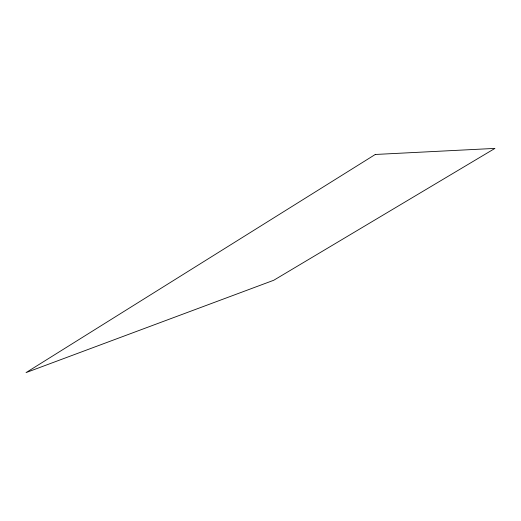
<?xml version="1.0" encoding="UTF-8"?>
<svg xmlns="http://www.w3.org/2000/svg" width="521" height="521" viewBox="0 0 521 521"><rect width="100%" height="100%" fill="white"/><g stroke="black" fill="none" stroke-linecap="round" stroke-linejoin="round"><path stroke-width="0.78" d="M375.283 154.47L26.05 372.6L273.746 280.259L494.95 148.4L375.283 154.47"/></g></svg>
